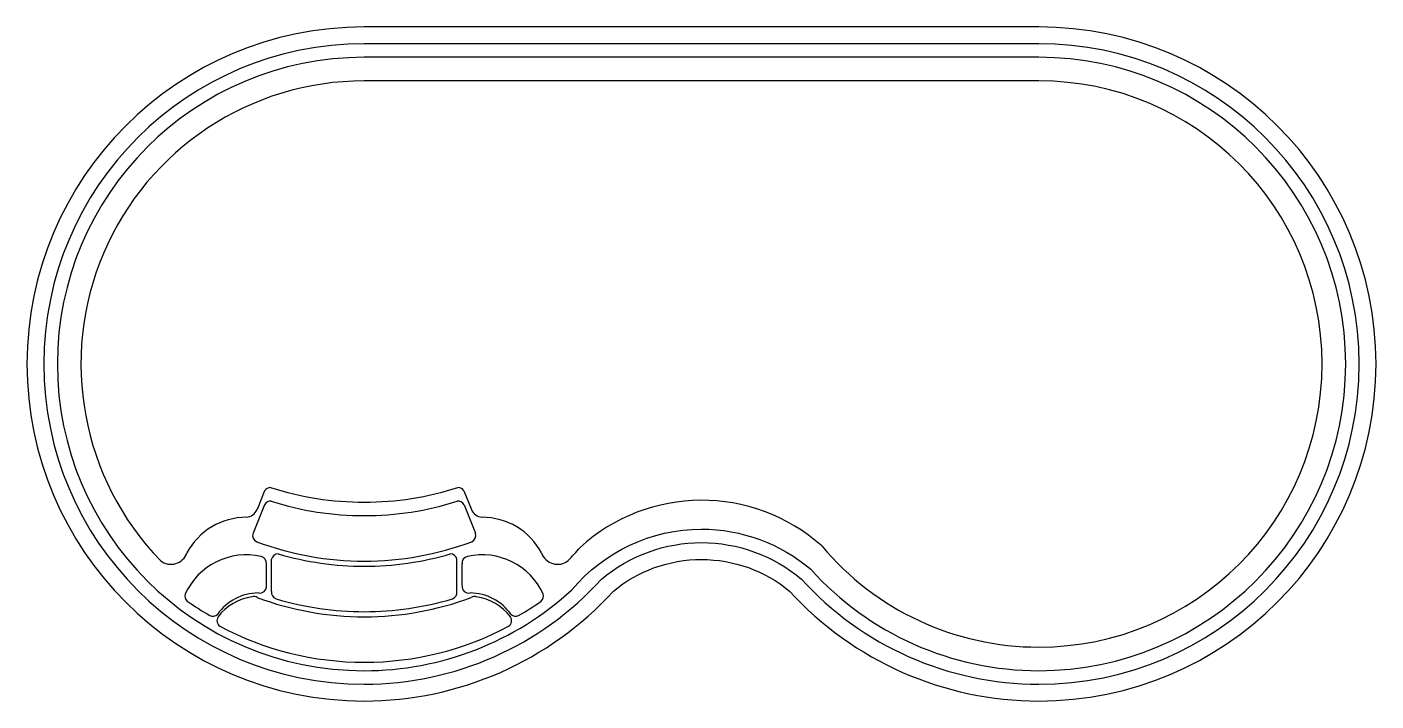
# Model space of a CAD drawing. Extents: x -1212.27 to -1204.27, y 333.99 to 337.99.
import ezdxf

# ---------------------------------------------------------------- set-up
doc = ezdxf.new("R2010")
doc.units = 0
doc.header["$LTSCALE"] = 10
doc.header["$MEASUREMENT"] = 0
doc.layers.add('Piscinas_Fibratec', color=4, linetype='CONTINUOUS')

msp = doc.modelspace()

# ---------------------------------------------------------------- linework, layer by layer
at = {"layer": 'Piscinas_Fibratec', "color": 1}
for p, q in [((-1206.2697, 337.6745), (-1210.2697, 337.6745)), ((-1210.8607, 335.2418), (-1210.9049, 335.1309)), ((-1209.6787, 335.2418), (-1209.6346, 335.1309)), ((-1210.8615, 335.1597), (-1210.9292, 334.9901)), ((-1209.6779, 335.1597), (-1209.6103, 334.9901)), ((-1210.8497, 334.6791), (-1210.8497, 334.8082)), ((-1210.8197, 334.6451), (-1210.8197, 334.8362)), ((-1209.7197, 334.6451), (-1209.7197, 334.8362)), ((-1209.6897, 334.6791), (-1209.6897, 334.8082))]:
    msp.add_line(p, q, dxfattribs=at)
at = {"layer": 'Piscinas_Fibratec'}
msp.add_lwpolyline([(-1207.747, 334.6462, 0.2108), (-1206.2697, 333.9945, 1), (-1206.2697, 337.9945), (-1210.2697, 337.9945, 1), (-1210.2697, 333.9945, 0.2108), (-1208.7925, 334.6462, -0.17455), (-1208.2697, 334.8345, -0.17455)], format="xyb", close=True, dxfattribs=at)
at = {"layer": 'Piscinas_Fibratec', "color": 2}
for points in [[(-1206.2697, 334.0945, 1), (-1206.2697, 337.8945), (-1210.2697, 337.8945, 1), (-1210.2697, 334.0945, 0.211723), (-1208.8618, 334.7186, -0.176592), (-1208.2697, 334.9345, -0.176592), (-1207.6776, 334.7186, 0.211723)], [(-1206.2697, 334.1745, 1), (-1206.2697, 337.8145), (-1210.2697, 337.8145, 1), (-1210.2697, 334.1745, 0.188018), (-1209.038, 334.6546, -0.222593), (-1208.2697, 335.0145, -0.178035), (-1207.6219, 334.7762, 0.212477)]]:
    msp.add_lwpolyline(points, format="xyb", close=True, dxfattribs=at)
at = {"layer": 'Piscinas_Fibratec', "color": 1}
for centre, radius, start, end in [((-1210.2697, 335.9945), 1.68, 90, 224.00053), ((-1206.2697, 335.9945), 1.68, 270, 90), ((-1210.8264, 335.2213), 0.04, 88.36625, 149.20742), ((-1210.2697, 336.9945), 1.82, 252.22919, 270), ((-1210.2697, 336.9945), 1.82, 270, 287.77081), ((-1209.7131, 335.2213), 0.04, 30.79258, 91.63375), ((-1210.9776, 335.1644), 0.08, 276.7603, 335.25944), ((-1210.8266, 335.1403), 0.04, 81.85901, 150.99061), ((-1210.2697, 336.9145), 1.82, 252.37192, 270), ((-1210.2697, 336.9145), 1.82, 270, 287.62808), ((-1209.7129, 335.1403), 0.04, 29.00939, 98.14099), ((-1209.5619, 335.1644), 0.08, 204.74056, 263.2397), ((-1208.2686, 334.1159), 1.07, 48.3014, 132.36681), ((-1210.9683, 334.685), 0.4, 89.98036, 151.88304), ((-1209.5712, 334.685), 0.4, 28.11696, 90.01964), ((-1210.8915, 334.9766), 0.04, 160.21865, 247.19556), ((-1209.648, 334.9766), 0.04, 292.80444, 19.78135), ((-1210.2697, 336.6445), 1.82, 249.50303, 270), ((-1210.2697, 336.6445), 1.82, 270, 290.49697), ((-1210.2697, 335.9945), 1.68, 315.99947, 319.63562), ((-1206.2697, 335.9945), 1.68, 219.99143, 270), ((-1211.4158, 334.9056), 0.1, 231.37786, 341.29755), ((-1210.9683, 334.4622), 0.4, 77.43568, 155.2037), ((-1210.8894, 334.8134), 0.04, 352.52354, 78.2776), ((-1210.7807, 334.8274), 0.04, 88.70159, 167.32358), ((-1210.2697, 336.6145), 1.82, 253.72443, 270), ((-1210.2697, 336.6145), 1.82, 270, 286.27557), ((-1209.7588, 334.8274), 0.04, 12.67642, 91.29841), ((-1209.6501, 334.8134), 0.04, 101.7224, 187.47646), ((-1209.5712, 334.4622), 0.4, 24.7963, 102.56432), ((-1209.1237, 334.9056), 0.1, 198.70245, 308.62214), ((-1210.8895, 334.6751), 0.04, 258.31287, 5.70844), ((-1210.7802, 334.6392), 0.04, 171.52024, 251.83323), ((-1209.7593, 334.6392), 0.04, 288.16677, 8.47976), ((-1209.6499, 334.6751), 0.04, 174.29156, 281.68713), ((-1211.2932, 334.618), 0.04, 162.54888, 229.50385), ((-1210.2697, 336.0745), 1.82, 234.78539, 239.81675), ((-1210.895, 334.336), 0.3, 90.51227, 144.9079), ((-1210.8946, 334.316), 0.3, 97.5744, 143.78256), ((-1210.9248, 334.5745), 0.04, 59.62585, 103.60846), ((-1210.2697, 336.3145), 1.82, 249.58632, 270), ((-1210.2697, 336.3445), 1.82, 253.30288, 270), ((-1210.2697, 336.3145), 1.82, 270, 290.41368), ((-1210.2697, 336.3445), 1.82, 270, 286.69712), ((-1209.6445, 334.336), 0.3, 35.0921, 89.48773), ((-1209.6147, 334.5745), 0.04, 76.39154, 120.37415), ((-1209.6448, 334.316), 0.3, 36.21744, 82.4256), ((-1210.2697, 336.0745), 1.82, 300.18325, 305.21461), ((-1209.2462, 334.618), 0.04, 310.49615, 17.45112), ((-1211.1679, 334.5375), 0.04, 245.09193, 313.4304), ((-1211.1032, 334.4714), 0.04, 146.87617, 235.86817), ((-1209.4363, 334.4714), 0.04, 304.13183, 33.12383), ((-1209.3715, 334.5375), 0.04, 226.5696, 294.90807), ((-1210.2697, 336.0445), 1.82, 241.94858, 270), ((-1210.2697, 336.0445), 1.82, 270, 298.05142)]:
    msp.add_arc(centre, radius, start, end, dxfattribs=at)

doc.saveas('drawing.dxf')
